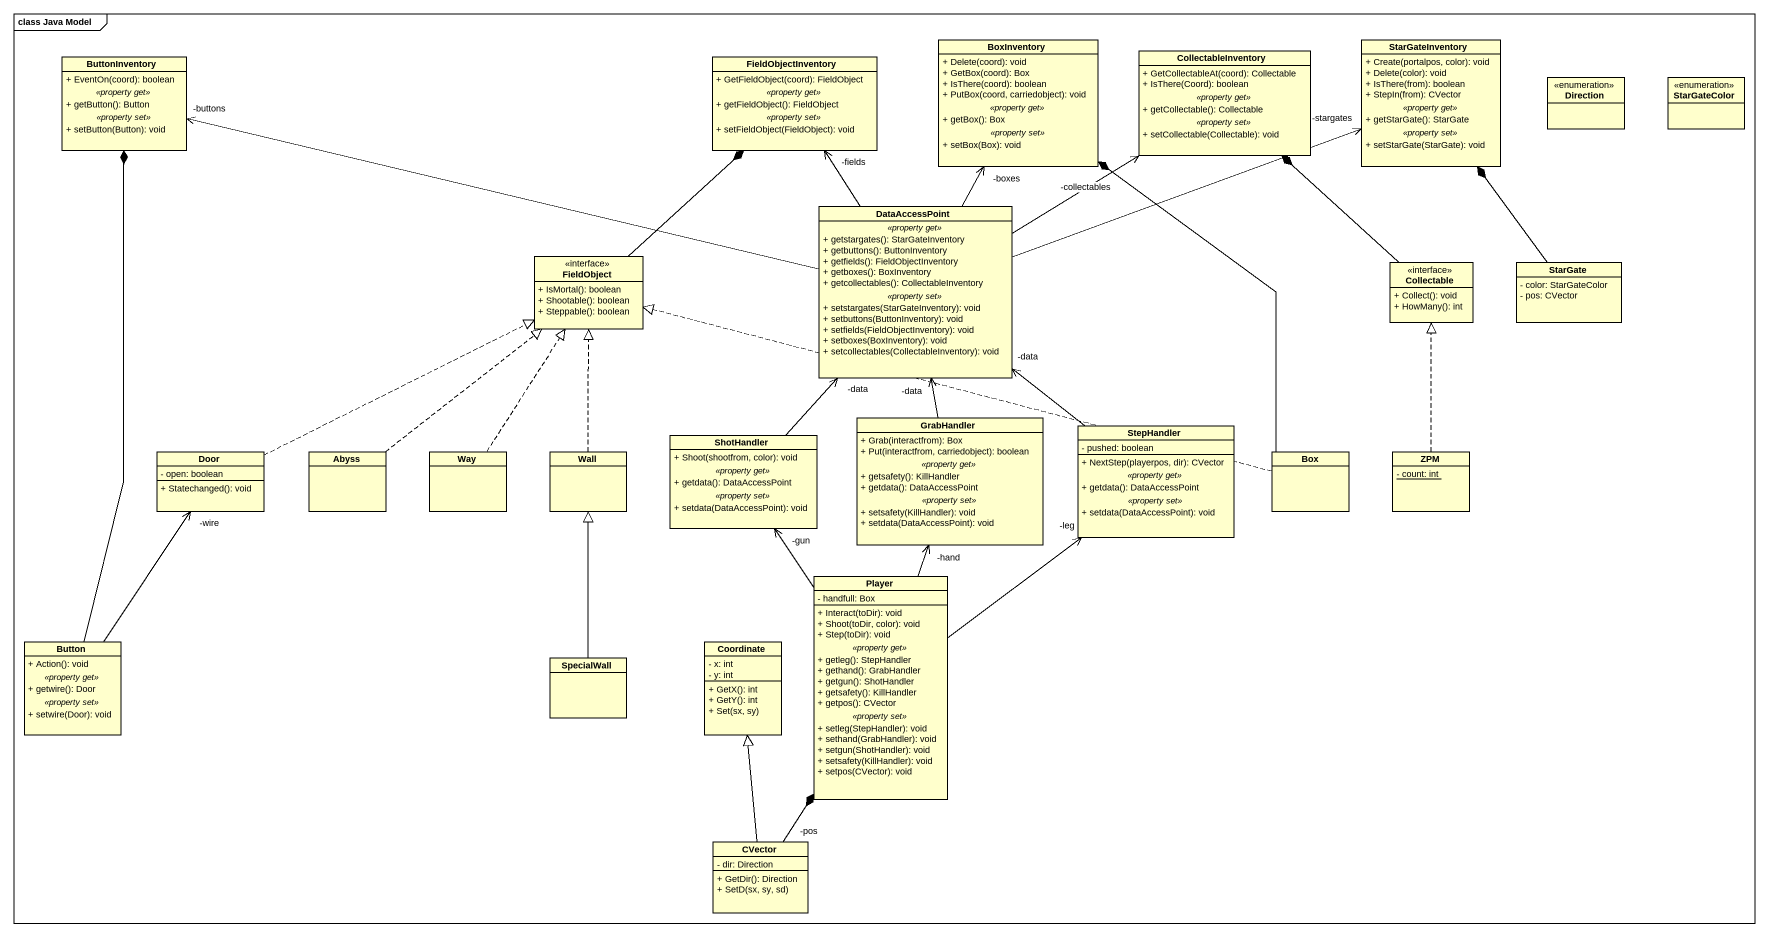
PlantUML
@startuml
mainframe class Java Model
hide circle
hide empty members
skinparam classAttributeIconSize 0
class ButtonInventory {
  + EventOn(coord): boolean
  .. <<property get>> ..
  + getButton(): Button
  .. <<property set>> ..
  + setButton(Button): void
}
class FieldObjectInventory {
  + GetFieldObject(coord): FieldObject
  .. <<property get>> ..
  + getFieldObject(): FieldObject
  .. <<property set>> ..
  + setFieldObject(FieldObject): void
}
class BoxInventory {
  + Delete(coord): void
  + GetBox(coord): Box
  + IsThere(coord): boolean
  + PutBox(coord, carriedobject): void
  .. <<property get>> ..
  + getBox(): Box
  .. <<property set>> ..
  + setBox(Box): void
}
class CollectableInventory {
  + GetCollectableAt(coord): Collectable
  + IsThere(Coord): boolean
  .. <<property get>> ..
  + getCollectable(): Collectable
  .. <<property set>> ..
  + setCollectable(Collectable): void
}
class StarGateInventory {
  + Create(portalpos, color): void
  + Delete(color): void
  + IsThere(from): boolean
  + StepIn(from): CVector
  .. <<property get>> ..
  + getStarGate(): StarGate
  .. <<property set>> ..
  + setStarGate(StarGate): void
}
enum Direction
enum StarGateColor
class DataAccessPoint {
  .. <<property get>> ..
  + getstargates(): StarGateInventory
  + getbuttons(): ButtonInventory
  + getfields(): FieldObjectInventory
  + getboxes(): BoxInventory
  + getcollectables(): CollectableInventory
  .. <<property set>> ..
  + setstargates(StarGateInventory): void
  + setbuttons(ButtonInventory): void
  + setfields(FieldObjectInventory): void
  + setboxes(BoxInventory): void
  + setcollectables(CollectableInventory): void
}
class FieldObject <<interface>> {
  + IsMortal(): boolean
  + Shootable(): boolean
  + Steppable(): boolean
}
class Collectable <<interface>> {
  + Collect(): void
  + HowMany(): int
}
class StarGate {
  - color: StarGateColor
  - pos: CVector
}
class GrabHandler {
  + Grab(interactfrom): Box
  + Put(interactfrom, carriedobject): boolean
  .. <<property get>> ..
  + getsafety(): KillHandler
  + getdata(): DataAccessPoint
  .. <<property set>> ..
  + setsafety(KillHandler): void
  + setdata(DataAccessPoint): void
}
class Door {
  - open: boolean
  + Statechanged(): void
}
class Abyss
class Way
class Wall
class ShotHandler {
  + Shoot(shootfrom, color): void
  .. <<property get>> ..
  + getdata(): DataAccessPoint
  .. <<property set>> ..
  + setdata(DataAccessPoint): void
}
class StepHandler {
  - pushed: boolean
  --
  + NextStep(playerpos, dir): CVector
  .. <<property get>> ..
  + getdata(): DataAccessPoint
  .. <<property set>> ..
  + setdata(DataAccessPoint): void
}
class "Box" as Box_
class ZPM {
  {static} - count: int
}
class Player {
  - handfull: Box
  --
  + Interact(toDir): void
  + Shoot(toDir, color): void
  + Step(toDir): void
  .. <<property get>> ..
  + getleg(): StepHandler
  + gethand(): GrabHandler
  + getgun(): ShotHandler
  + getsafety(): KillHandler
  + getpos(): CVector
  .. <<property set>> ..
  + setleg(StepHandler): void
  + sethand(GrabHandler): void
  + setgun(ShotHandler): void
  + setsafety(KillHandler): void
  + setpos(CVector): void
}
class Button {
  + Action(): void
  .. <<property get>> ..
  + getwire(): Door
  .. <<property set>> ..
  + setwire(Door): void
}
class Coordinate {
  - x: int
  - y: int
  + GetX(): int
  + GetY(): int
  + Set(sx, sy)
}
class SpecialWall
class CVector {
  - dir: Direction
  + GetDir(): Direction
  + SetD(sx, sy, sd)
}
DataAccessPoint -left-> "-buttons" ButtonInventory
DataAccessPoint -up-> "-fields" FieldObjectInventory
DataAccessPoint -up-> "-boxes" BoxInventory
DataAccessPoint -up-> "-collectables" CollectableInventory
DataAccessPoint -right-> "-stargates" StarGateInventory
FieldObject -up-* FieldObjectInventory
Collectable -up-* CollectableInventory
StarGate -up-* StarGateInventory
GrabHandler -up-> "-data" DataAccessPoint
Door .right.|> FieldObject
Abyss .up.|> FieldObject
Way .up.|> FieldObject
Wall .up.|> FieldObject
ShotHandler -up-> "-data" DataAccessPoint
StepHandler -up-> "-data" DataAccessPoint
Box_ -up-* BoxInventory
Box_ .left.|> FieldObject
ZPM .up.|> Collectable
Player -up-> "-hand" GrabHandler
Player -up-> "-gun" ShotHandler
Player -up-> "-leg" StepHandler
Button -up-* ButtonInventory
Button -up-> "-wire" Door
SpecialWall -up-|> Wall
CVector "-pos" -up-* Player
CVector -up-|> Coordinate
@enduml
